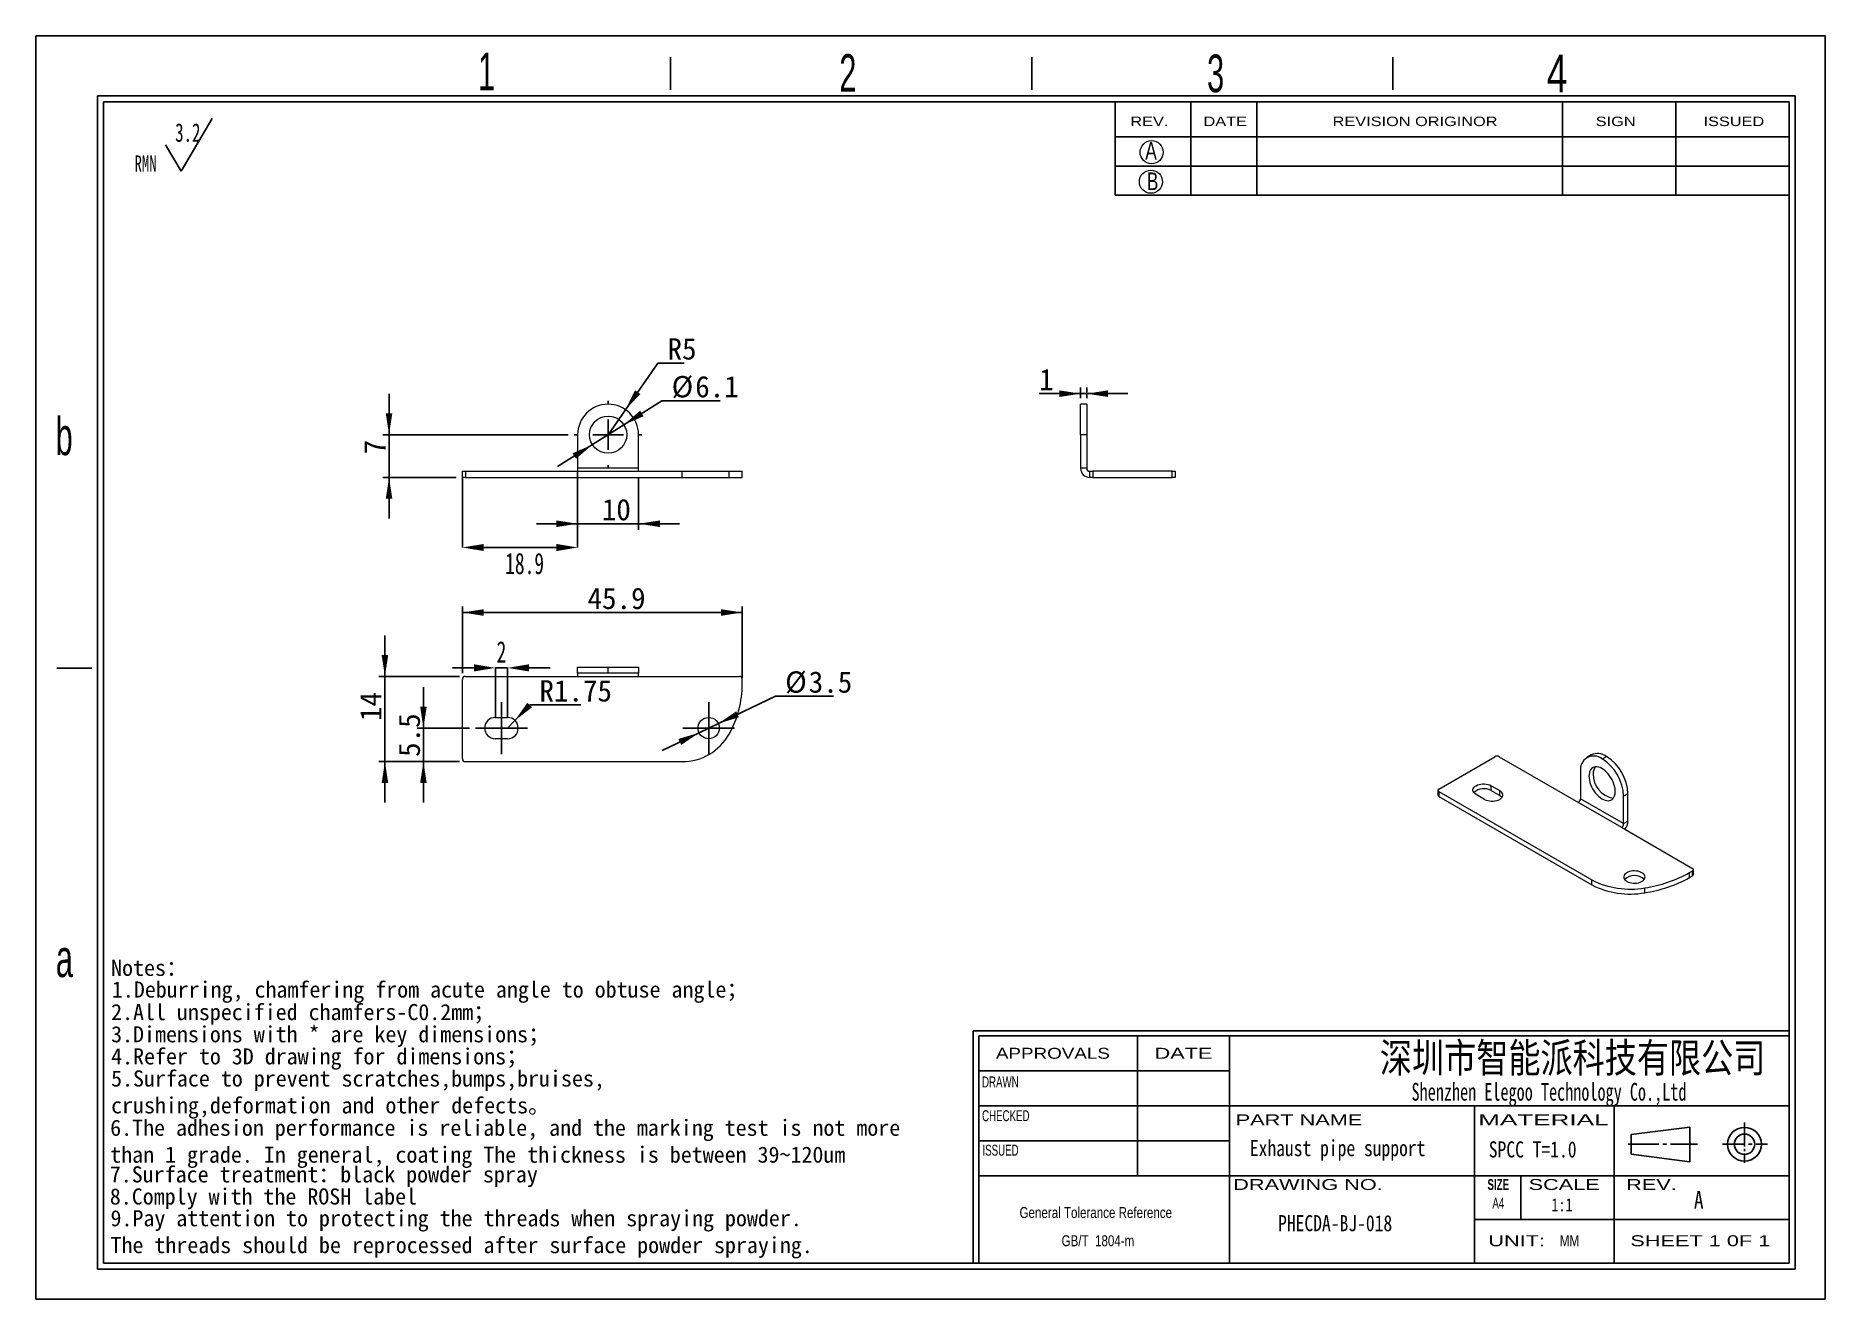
# Model space of a CAD drawing. Header units: millimetres. Extents: x 2 to 295, y 1 to 209.
import ezdxf

# ---------------------------------------------------------------- set-up
doc = ezdxf.new("R2010")
doc.units = ezdxf.units.MM
doc.header["$PDSIZE"] = -1
doc.layers.add('SLD-0', color=179, linetype='Continuous')
doc.styles.add('C', font='simfang.ttf')
doc.styles.add('SLDTEXTSTYLE0', font='', dxfattribs={"width": 0.67, "bigfont": 'bigfont'})
doc.styles.add('SLDTEXTSTYLE1', font='', dxfattribs={"width": 0.67})
doc.styles.add('SLDTEXTSTYLE10', font='arialbd.ttf', dxfattribs={"width": 0.63516})
doc.styles.add('SLDTEXTSTYLE11', font='arial.ttf', dxfattribs={"width": 1.422})
doc.styles.add('SLDTEXTSTYLE12', font='arial.ttf', dxfattribs={"width": 0.7584})
doc.styles.add('SLDTEXTSTYLE13', font='arial.ttf', dxfattribs={"width": 1.2324})
doc.styles.add('SLDTEXTSTYLE14', font='arial.ttf', dxfattribs={"width": 1.7064})
doc.styles.add('SLDTEXTSTYLE15', font='simkai.ttf', dxfattribs={"width": 0.67})
doc.styles.add('SLDTEXTSTYLE16', font='')
doc.styles.add('SLDTEXTSTYLE2', font='', dxfattribs={"width": 0.8, "bigfont": 'bigfont'})
doc.styles.add('SLDTEXTSTYLE3', font='simfang.ttf', dxfattribs={"width": 0.8})
doc.styles.add('SLDTEXTSTYLE4', font='', dxfattribs={"width": 0.8})
doc.styles.add('SLDTEXTSTYLE5', font='', dxfattribs={"width": 0.8, "bigfont": 'bigfont'})
doc.styles.add('SLDTEXTSTYLE7', font='arial.ttf', dxfattribs={"width": 0.63516})
doc.styles.add('SLDTEXTSTYLE8', font='Gothic.ttf', dxfattribs={"width": 0.7304})
doc.styles.add('SLDTEXTSTYLE9', font='Gothic.ttf', dxfattribs={"width": 0.61171})
doc.styles.get("Standard").update_dxf_attribs({"font": ''})
doc.styles.get('SLDTEXTSTYLE0').set_extended_font_data('宋体')
doc.styles.get('SLDTEXTSTYLE1').set_extended_font_data('宋体')
doc.styles.get('SLDTEXTSTYLE16').set_extended_font_data('宋体')
doc.styles.get('SLDTEXTSTYLE2').set_extended_font_data('宋体')
doc.styles.get('SLDTEXTSTYLE4').set_extended_font_data('宋体', bold=True)
doc.styles.get('SLDTEXTSTYLE5').set_extended_font_data('宋体', bold=True)
doc.styles.get('Standard').set_extended_font_data('宋体')
doc.dimstyles.new('SLDDIMSTYLE0', dxfattribs={"dimtxt": 3.5, "dimasz": 3.5, "dimexe": 0, "dimexo": 0.0625, "dimgap": 0.875, "dimtad": 2, "dimrnd": 1e-09, "dimzin": 12, "dimdsep": 46, "dimtxsty": 'SLDTEXTSTYLE1', "dimsah": 1, "dimcen": 0.09, "dimadec": 0, "dimazin": 3, "dimtfac": 1, "dimtmove": 0, "dimatfit": 0, "dimfxl": 1, "dimfrac": 2, "dimtolj": 1, "dimtzin": 12, "dimarcsym": 0})
doc.dimstyles.new('SLDDIMSTYLE1', dxfattribs={"dimtxt": 3.5, "dimasz": 3.5, "dimexe": 0, "dimexo": 0.0625, "dimgap": 0.875, "dimtad": 0, "dimtih": 1, "dimtoh": 1, "dimrnd": 1e-09, "dimzin": 12, "dimdsep": 46, "dimtxsty": 'SLDTEXTSTYLE1', "dimsah": 1, "dimcen": 0, "dimadec": 0, "dimazin": 3, "dimtfac": 1, "dimtofl": 0, "dimtmove": 0, "dimatfit": 3, "dimfxl": 1, "dimfrac": 2, "dimtolj": 1, "dimtzin": 12, "dimarcsym": 0})
doc.dimstyles.new('SLDDIMSTYLE2', dxfattribs={"dimtxt": 3.5, "dimasz": 3.5, "dimexe": 0, "dimexo": 0.0625, "dimgap": 0.875, "dimtad": 0, "dimtih": 1, "dimtoh": 1, "dimrnd": 1e-09, "dimzin": 12, "dimdsep": 46, "dimtxsty": 'SLDTEXTSTYLE1', "dimsah": 1, "dimcen": 0, "dimadec": 0, "dimazin": 3, "dimtfac": 1, "dimtmove": 0, "dimatfit": 3, "dimfxl": 1, "dimfrac": 2, "dimtolj": 1, "dimtzin": 12, "dimarcsym": 0})
doc.dimstyles.new('SLDDIMSTYLE3', dxfattribs={"dimtxt": 3.5, "dimasz": 3.5, "dimexe": 0, "dimexo": 0.0625, "dimgap": 0.875, "dimtad": 2, "dimrnd": 1e-09, "dimzin": 12, "dimdsep": 46, "dimtxsty": 'SLDTEXTSTYLE1', "dimsah": 1, "dimcen": 0.09, "dimadec": 0, "dimazin": 3, "dimtfac": 1, "dimtofl": 0, "dimtmove": 0, "dimatfit": 3, "dimfxl": 1, "dimfrac": 2, "dimtolj": 1, "dimtzin": 12, "dimarcsym": 0})

# ---------------------------------------------------------------- blocks, each defined once
blk = doc.blocks.new('SW_NOTE_0')
at = {"layer": 'SLD-0', "color": 0}
for q in [(12.74, 9.16), (5.08, 4.83)]:
    blk.add_line((7.63, 0.49), q, dxfattribs=at)
at = {"layer": 'SLD-0', "color": 0, "attachment_point": 1}
for s, insert, char_height, style in [('3.2', (6.66, 8.35), 3.032, 'SLDTEXTSTYLE1'), ('RMN', (0, 3.08), 2.646, 'SLDTEXTSTYLE0')]:
    blk.add_mtext(s, dxfattribs=dict(at, insert=insert, char_height=char_height, style=style))
blk = doc.blocks.new('SW_NOTE_1')
at = {"color": 0, "char_height": 2.6458, "attachment_point": 1}
for s, insert, width in [('6.The adhesion performance is reliable, and the marking test is not more \\Pthan 1 grade. In general, coating The thickness is between 39~120um', (0.64, -13.6), 140.8152), ('9.Pay attention to protecting the threads when spraying powder. \\PThe threads should be reprocessed after surface powder spraying.', (0.69, -28.45), 248.9604)]:
    blk.add_mtext(s, dxfattribs=dict(at, insert=insert, width=width))
at = {"layer": 'SLD-0', "color": 0, "attachment_point": 1, "style": 'C'}
for s, insert, char_height in [('Notes：', (0.79, 12.65), 2.646), ('1.Deburring, chamfering from acute angle to obtuse angle；', (0.92, 9.09), 2.6458), ('2.All unspecified chamfers-C0.2mm；', (0.79, 5.39), 2.6458), ('3.{\\fSimSun|b0|i0|c134|p2;Dimensions with * are key dimensions}；', (0.79, 1.75), 2.6458), ('4.Refer to 3D drawing for dimensions；', (0.79, -1.88), 2.6458), ('5.Surface to prevent scratches,bumps,bruises,\\Pcrushing,deformation and other defects。', (0.79, -5.51), 2.6458), ('7.Surface treatment：black powder spray', (0.58, -21.25), 2.6458), ('8.Comply with the ROSH label', (0.58, -24.88), 2.6458)]:
    blk.add_mtext(s, dxfattribs=dict(at, insert=insert, char_height=char_height))
blk = doc.blocks.new('SW_NOTE_2')
at = {"layer": 'SLD-0', "color": 0, "char_height": 1.7927, "attachment_point": 2, "style": 'SLDTEXTSTYLE12'}
for s, insert in [('General Tolerance Reference ', (13.02, 2.31)), (' GB/T  1804-m', (13.11, -2.32))]:
    blk.add_mtext(s, dxfattribs=dict(at, insert=insert))
blk = doc.blocks.new('_D')
at = {"layer": 'Defpoints', "color": 0}
for p in [(71.57, 136.19), (90.47, 137.19), (90.47, 124.68)]:
    blk.add_point(p, dxfattribs=at)
at = {"layer": 'SLD-0', "color": 0, "lineweight": -2}
for p, q in [((71.57, 136.13), (71.57, 124.68)), ((90.47, 137.13), (90.47, 124.68)), ((75.07, 124.68), (86.97, 124.68))]:
    blk.add_line(p, q, dxfattribs=at)
at = {"layer": 'SLD-0', "color": 0}
for points in [[(75.07, 125.26), (75.07, 124.1), (71.57, 124.68)], [(86.97, 125.26), (86.97, 124.1), (90.47, 124.68)]]:
    blk.add_solid(points, dxfattribs=at)
at = {"layer": 'SLD-0', "color": 0, "insert": (81.77, 123.81), "char_height": 3.5, "attachment_point": 2, "style": 'SLDTEXTSTYLE1'}
blk.add_mtext('\\A1;18.9', dxfattribs=at)
blk = doc.blocks.new('_D_1')
at = {"layer": 'SLD-0', "color": 5}
for p, q in [((90.47, 136.19), (90.47, 127.58)), ((100.47, 136.19), (100.47, 127.58)), ((90.47, 128.58), (83.74, 128.58)), ((90.47, 128.58), (100.47, 128.58)), ((100.47, 128.58), (107.2, 128.58))]:
    blk.add_line(p, q, dxfattribs=at)
for points in [[(90.47, 128.58), (86.97, 129.12), (86.97, 128.04)], [(100.47, 128.58), (103.97, 128.04), (103.97, 129.12)]]:
    blk.add_solid(points, dxfattribs=at)
at = {"layer": 'SLD-0', "color": 5, "insert": (94.43, 132.65), "char_height": 3.5, "attachment_point": 1, "style": 'SLDTEXTSTYLE16'}
blk.add_mtext('10', dxfattribs=at)
blk = doc.blocks.new('_D_2')
at = {"layer": 'SLD-0', "color": 5}
for p, q in [((98.32, 147.3), (103.63, 154.96)), ((103.63, 154.96), (107.94, 154.96)), ((95.47, 143.19), (98.32, 147.3))]:
    blk.add_line(p, q, dxfattribs=at)
blk.add_solid([(98.32, 147.3), (100.75, 149.87), (99.87, 150.48)], dxfattribs=at)
at = {"layer": 'SLD-0', "color": 5, "insert": (105.21, 159.03), "char_height": 3.5, "attachment_point": 1, "style": 'SLDTEXTSTYLE16'}
blk.add_mtext('R5', dxfattribs=at)
blk = doc.blocks.new('_D_3')
at = {"layer": 'SLD-0', "color": 5}
for p, q in [((98.05, 144.82), (104.3, 148.75)), ((104.3, 148.75), (113.84, 148.75)), ((92.89, 141.56), (98.05, 144.82)), ((92.89, 141.56), (87.19, 137.98))]:
    blk.add_line(p, q, dxfattribs=at)
for points in [[(98.05, 144.82), (101.3, 146.23), (100.72, 147.14)], [(92.89, 141.56), (89.64, 140.15), (90.21, 139.24)]]:
    blk.add_solid(points, dxfattribs=at)
at = {"layer": 'SLD-0', "color": 5, "char_height": 3.5, "attachment_point": 1, "style": 'SLDTEXTSTYLE16'}
for s, insert in [('%%c', (105.89, 152.83)), ('6.1', (109.76, 152.83))]:
    blk.add_mtext(s, dxfattribs=dict(at, insert=insert))
blk = doc.blocks.new('_D_4')
at = {"layer": 'SLD-0', "color": 5}
for p, q in [((59.53, 143.19), (59.53, 149.92)), ((88.92, 143.19), (58.53, 143.19)), ((59.53, 143.19), (59.53, 136.19)), ((70.57, 136.19), (58.53, 136.19)), ((59.53, 136.19), (59.53, 129.46))]:
    blk.add_line(p, q, dxfattribs=at)
for points in [[(59.53, 143.19), (60.07, 146.69), (59, 146.69)], [(59.53, 136.19), (59, 132.69), (60.07, 132.69)]]:
    blk.add_solid(points, dxfattribs=at)
at = {"layer": 'SLD-0', "color": 5, "insert": (55.46, 139.97), "char_height": 3.5, "attachment_point": 1, "rotation": 90, "style": 'SLDTEXTSTYLE16'}
blk.add_mtext('7', dxfattribs=at)
blk = doc.blocks.new('SW_CENTERMARKSYMBOL_0')
at = {"layer": 'SLD-0', "color": 0}
for p, q in [((0, 5), (0, 5.55)), ((-5, 0), (-5.55, 0)), ((0, 0), (-2.5, 0)), ((0, 0), (0, 2.5)), ((0, 0), (0, -2.5)), ((0, 0), (2.5, 0)), ((5, 0), (5.55, 0)), ((0, -5), (0, -5.55))]:
    blk.add_line(p, q, dxfattribs=at)
blk = doc.blocks.new('SW_CENTERMARKSYMBOL_1')
at = {"layer": 'SLD-0', "color": 0}
for p, q in [((0, 5), (0, 5.55)), ((-5, 0), (-5.55, 0)), ((0, 0), (-2.5, 0)), ((0, 0), (0, 2.5)), ((0, 0), (0, -2.5)), ((0, 0), (2.5, 0)), ((5, 0), (5.55, 0)), ((0, -5), (0, -5.55))]:
    blk.add_line(p, q, dxfattribs=at)
blk = doc.blocks.new('_D_5')
at = {"layer": 'SLD-0', "color": 5}
for p, q in [((71.57, 104.03), (71.57, 115.01)), ((117.47, 103.3), (117.47, 115.01)), ((71.57, 114.01), (117.47, 114.01))]:
    blk.add_line(p, q, dxfattribs=at)
for points in [[(71.57, 114.01), (75.07, 113.47), (75.07, 114.55)], [(117.47, 114.01), (113.97, 114.55), (113.97, 113.47)]]:
    blk.add_solid(points, dxfattribs=at)
at = {"layer": 'SLD-0', "color": 5, "insert": (92.09, 118.08), "char_height": 3.5, "attachment_point": 1, "style": 'SLDTEXTSTYLE16'}
blk.add_mtext('45.9', dxfattribs=at)
blk = doc.blocks.new('_D_6')
at = {"layer": 'SLD-0', "color": 5}
for p, q in [((113.55, 95.79), (122.92, 100.28)), ((122.92, 100.28), (132.46, 100.28)), ((110.39, 94.27), (104.32, 91.36)), ((110.39, 94.27), (113.55, 95.79))]:
    blk.add_line(p, q, dxfattribs=at)
for points in [[(113.55, 95.79), (116.94, 96.81), (116.47, 97.78)], [(110.39, 94.27), (107, 93.25), (107.47, 92.27)]]:
    blk.add_solid(points, dxfattribs=at)
at = {"layer": 'SLD-0', "color": 5, "char_height": 3.5, "attachment_point": 1, "style": 'SLDTEXTSTYLE16'}
for s, insert in [('%%c', (124.51, 104.35)), ('3.5', (128.38, 104.35))]:
    blk.add_mtext(s, dxfattribs=dict(at, insert=insert))
blk = doc.blocks.new('_D_7')
at = {"layer": 'SLD-0', "color": 5}
for p, q in [((80.18, 96.29), (82.61, 98.83)), ((82.61, 98.83), (91, 98.83)), ((78.97, 95.03), (80.18, 96.29))]:
    blk.add_line(p, q, dxfattribs=at)
blk.add_solid([(80.18, 96.29), (82.99, 98.45), (82.21, 99.19)], dxfattribs=at)
at = {"layer": 'SLD-0', "color": 5, "insert": (84.2, 102.9), "char_height": 3.5, "attachment_point": 1, "style": 'SLDTEXTSTYLE16'}
blk.add_mtext('R1.75', dxfattribs=at)
blk = doc.blocks.new('_D_8')
at = {"layer": 'Defpoints', "color": 0}
for p in [(78.97, 104.92), (76.97, 96.78), (78.97, 96.78)]:
    blk.add_point(p, dxfattribs=at)
at = {"layer": 'SLD-0', "color": 0, "lineweight": -2}
for p, q in [((73.47, 104.92), (69.97, 104.92)), ((76.97, 96.84), (76.97, 104.92)), ((76.97, 104.92), (78.97, 104.92)), ((78.97, 96.84), (78.97, 104.92)), ((82.47, 104.92), (85.97, 104.92))]:
    blk.add_line(p, q, dxfattribs=at)
at = {"layer": 'SLD-0', "color": 0}
for points in [[(73.47, 105.51), (73.47, 104.34), (76.97, 104.92)], [(82.47, 105.51), (82.47, 104.34), (78.97, 104.92)]]:
    blk.add_solid(points, dxfattribs=at)
at = {"layer": 'SLD-0', "color": 0, "insert": (77.97, 109.3), "char_height": 3.5, "attachment_point": 2, "style": 'SLDTEXTSTYLE1'}
blk.add_mtext('\\A1;2', dxfattribs=at)
blk = doc.blocks.new('_D_9')
at = {"layer": 'SLD-0', "color": 5}
for p, q in [((58.86, 103.53), (58.86, 110.26)), ((71.07, 103.53), (57.86, 103.53)), ((58.86, 103.53), (58.86, 89.53)), ((71.07, 89.53), (57.86, 89.53)), ((58.86, 89.53), (58.86, 82.8))]:
    blk.add_line(p, q, dxfattribs=at)
for points in [[(58.86, 103.53), (59.4, 107.03), (58.32, 107.03)], [(58.86, 89.53), (58.32, 86.03), (59.4, 86.03)]]:
    blk.add_solid(points, dxfattribs=at)
at = {"layer": 'SLD-0', "color": 5, "insert": (54.78, 96.21), "char_height": 3.5, "attachment_point": 1, "rotation": 90, "style": 'SLDTEXTSTYLE16'}
blk.add_mtext('14', dxfattribs=at)
blk = doc.blocks.new('_D_10')
at = {"layer": 'SLD-0', "color": 5}
for p, q in [((65.17, 95.03), (65.17, 101.76)), ((72.72, 95.03), (64.17, 95.03)), ((65.17, 95.03), (65.17, 89.53)), ((71.07, 89.53), (64.17, 89.53)), ((65.17, 89.53), (65.17, 82.8))]:
    blk.add_line(p, q, dxfattribs=at)
for points in [[(65.17, 95.03), (65.71, 98.53), (64.64, 98.53)], [(65.17, 89.53), (64.64, 86.03), (65.71, 86.03)]]:
    blk.add_solid(points, dxfattribs=at)
at = {"layer": 'SLD-0', "color": 5, "insert": (61.1, 90.31), "char_height": 3.5, "attachment_point": 1, "rotation": 90, "style": 'SLDTEXTSTYLE16'}
blk.add_mtext('5.5', dxfattribs=at)
blk = doc.blocks.new('SW_CENTERMARKSYMBOL_2')
at = {"layer": 'SLD-0', "color": 0}
for p, q in [((0, 2.5), (0, 4.25)), ((-2.5, 0), (-4.25, 0)), ((0, 0), (-2.5, 0)), ((0, 0), (0, 2.5)), ((0, 0), (0, -2.5)), ((0, 0), (2.5, 0)), ((2.5, 0), (4.25, 0)), ((0, -2.5), (0, -4.25))]:
    blk.add_line(p, q, dxfattribs=at)
blk = doc.blocks.new('SW_CENTERMARKSYMBOL_3')
at = {"layer": 'SLD-0', "color": 0}
for p, q in [((0, 2.5), (0, 4.25)), ((-2.5, 0), (-4.25, 0)), ((0, 0), (-2.5, 0)), ((0, 0), (0, 2.5)), ((0, 0), (0, -2.5)), ((0, 0), (2.5, 0)), ((2.5, 0), (4.25, 0)), ((0, -2.5), (0, -4.25))]:
    blk.add_line(p, q, dxfattribs=at)
blk = doc.blocks.new('_D_11')
at = {"layer": 'SLD-0', "color": 5}
for p, q in [((172.97, 149.93), (166.16, 149.93)), ((172.97, 149.19), (172.97, 150.93)), ((173.97, 149.93), (172.97, 149.93)), ((173.97, 149.19), (173.97, 150.93)), ((173.97, 149.93), (180.7, 149.93))]:
    blk.add_line(p, q, dxfattribs=at)
for points in [[(172.97, 149.93), (169.47, 150.47), (169.47, 149.39)], [(173.97, 149.93), (177.47, 149.39), (177.47, 150.47)]]:
    blk.add_solid(points, dxfattribs=at)
at = {"layer": 'SLD-0', "color": 5, "insert": (166.16, 154), "char_height": 3.5, "attachment_point": 1, "style": 'SLDTEXTSTYLE16'}
blk.add_mtext('1', dxfattribs=at)

msp = doc.modelspace()

# ---------------------------------------------------------------- linework, layer by layer
at = {"color": 7, "linetype": 'Continuous', "lineweight": 15}
for p, q in [((173.974, 148.19), (172.974, 148.19)), ((172.974, 143.19), (172.974, 148.19)), ((173.974, 148.19), (173.974, 143.19)), ((90.469, 143.19), (90.469, 137.69)), ((100.469, 137.69), (100.469, 143.19)), ((173.974, 143.19), (172.974, 143.19)), ((172.974, 143.19), (172.974, 137.69)), ((173.974, 143.19), (173.974, 137.69)), ((71.569, 136.19), (71.569, 137.19)), ((71.569, 137.19), (72.069, 137.19)), ((72.069, 136.19), (71.569, 136.19)), ((72.069, 137.19), (72.069, 136.19)), ((72.069, 137.19), (107.596, 137.19)), ((72.069, 136.19), (107.596, 136.19)), ((100.469, 137.69), (90.469, 137.69)), ((90.469, 137.69), (90.469, 137.19)), ((100.469, 137.19), (100.469, 137.69)), ((107.596, 136.19), (107.596, 137.19)), ((107.596, 137.19), (115.327, 137.19)), ((107.596, 136.19), (115.327, 136.19)), ((115.327, 136.19), (115.327, 137.19)), ((115.327, 137.19), (117.469, 137.19)), ((115.327, 136.19), (117.469, 136.19)), ((117.469, 136.19), (117.469, 137.19)), ((173.974, 137.69), (172.974, 137.69)), ((174.474, 136.19), (174.474, 137.19)), ((174.474, 137.19), (174.974, 137.19)), ((174.974, 136.19), (174.474, 136.19)), ((174.974, 137.19), (174.974, 136.19)), ((187.974, 137.19), (174.974, 137.19)), ((174.974, 136.19), (187.974, 136.19)), ((187.974, 136.19), (187.974, 137.19)), ((187.974, 137.19), (188.474, 137.19)), ((188.474, 136.19), (187.974, 136.19)), ((188.474, 137.19), (188.474, 136.19)), ((71.569, 90.029), (71.569, 103.029)), ((72.069, 103.529), (90.469, 103.529)), ((90.469, 104.029), (90.469, 105.029)), ((90.469, 105.029), (95.469, 105.029)), ((95.469, 104.029), (90.469, 104.029)), ((90.469, 104.029), (90.469, 103.529)), ((90.469, 103.529), (100.469, 103.529)), ((95.469, 104.029), (95.469, 105.029)), ((95.469, 105.029), (100.469, 105.029)), ((100.469, 104.029), (95.469, 104.029)), ((100.469, 105.029), (100.469, 104.029)), ((100.469, 103.529), (100.469, 104.029)), ((100.469, 103.529), (116.969, 103.529)), ((117.469, 102.299), (117.469, 103.029)), ((76.969, 96.779), (78.969, 96.779)), ((78.969, 93.279), (76.969, 93.279)), ((72.069, 89.529), (107.596, 89.529)), ((231.711, 85.037), (240.904, 90.343)), ((241.611, 90.343), (254.622, 82.833)), ((256.718, 90.633), (256.011, 90.225)), ((258.511, 89.978), (259.218, 90.386)), ((240.303, 85.588), (241.717, 84.771)), ((240.303, 84.771), (240.303, 85.588)), ((254.975, 87.936), (254.975, 83.445)), ((231.565, 84.833), (231.565, 84.016)), ((231.711, 84.629), (256.833, 70.126)), ((231.711, 84.629), (231.711, 83.812)), ((231.711, 83.812), (256.833, 69.31)), ((239.242, 83.343), (237.828, 84.159)), ((240.303, 84.771), (241.717, 83.955)), ((241.717, 83.955), (241.717, 84.771)), ((254.622, 82.833), (261.693, 78.75)), ((262.046, 79.363), (254.975, 83.445)), ((262.753, 84.262), (262.046, 83.854)), ((262.046, 79.363), (262.046, 83.854)), ((262.753, 79.771), (262.753, 84.262)), ((262.046, 79.363), (262.753, 79.771)), ((261.693, 78.75), (273.36, 72.015)), ((272.844, 71.309), (273.36, 71.607)), ((272.844, 70.492), (272.844, 71.309)), ((272.844, 70.492), (273.36, 70.79)), ((273.36, 70.79), (273.36, 71.607)), ((273.507, 70.994), (273.507, 71.811)), ((256.833, 69.31), (256.833, 70.126)), ((265.508, 68.007), (265.508, 68.823))]:
    msp.add_line(p, q, dxfattribs=at)
at = {"color": 7, "linetype": 'Continuous', "lineweight": 15, "flags": 128}
for points in [[(256.354, 87.14), (256.372, 86.811), (256.425, 86.467), (256.512, 86.114), (256.632, 85.758), (256.782, 85.403), (256.962, 85.057), (257.166, 84.724), (257.393, 84.411), (257.638, 84.122), (257.897, 83.862), (258.167, 83.635), (258.442, 83.446), (258.718, 83.296), (258.991, 83.19), (259.256, 83.128), (259.508, 83.111), (259.745, 83.14), (259.961, 83.214), (260.153, 83.332), (260.318, 83.493), (260.454, 83.693), (260.558, 83.928), (260.628, 84.197), (260.663, 84.493), (260.663, 84.812), (260.628, 85.149), (260.558, 85.498), (260.454, 85.854), (260.318, 86.21), (260.153, 86.561), (259.961, 86.901), (259.745, 87.225), (259.508, 87.527), (259.256, 87.802), (258.991, 88.046), (258.718, 88.254), (258.442, 88.424), (258.167, 88.552), (257.897, 88.637), (257.638, 88.676), (257.393, 88.67), (257.166, 88.618), (256.962, 88.522), (256.782, 88.382), (256.632, 88.202), (256.512, 87.983), (256.425, 87.731), (256.372, 87.448), (256.354, 87.14)], [(237.828, 84.159), (237.632, 84.294), (237.479, 84.447), (237.375, 84.612), (237.322, 84.785), (237.322, 84.962), (237.375, 85.135), (237.479, 85.3), (237.632, 85.453), (237.828, 85.588), (238.062, 85.701), (238.326, 85.789), (238.612, 85.849), (238.913, 85.88), (239.218, 85.88), (239.518, 85.849), (239.805, 85.789), (240.069, 85.701), (240.303, 85.588)], [(239.242, 83.343), (239.476, 83.23), (239.74, 83.142), (240.027, 83.081), (240.327, 83.051), (240.632, 83.051), (240.933, 83.081), (241.219, 83.142), (241.483, 83.23), (241.717, 83.343), (241.913, 83.478), (242.066, 83.63), (242.17, 83.796), (242.223, 83.969), (242.223, 84.145), (242.17, 84.319), (242.066, 84.484), (241.913, 84.637), (241.717, 84.771)], [(262.577, 69.872), (262.804, 69.762), (263.06, 69.675), (263.337, 69.614), (263.629, 69.582), (263.925, 69.578), (264.219, 69.604), (264.501, 69.657), (264.763, 69.738), (264.998, 69.842), (265.199, 69.969), (265.36, 70.113), (265.476, 70.27), (265.545, 70.437), (265.564, 70.608), (265.532, 70.778), (265.451, 70.943), (265.323, 71.098), (265.152, 71.238), (264.942, 71.359), (264.7, 71.458), (264.432, 71.532), (264.146, 71.578), (263.851, 71.596), (263.555, 71.586), (263.266, 71.546), (262.993, 71.479), (262.744, 71.386), (262.525, 71.27), (262.344, 71.134), (262.205, 70.983), (262.112, 70.82), (262.068, 70.651), (262.074, 70.479), (262.13, 70.311), (262.235, 70.151), (262.385, 70.003), (262.577, 69.872)]]:
    msp.add_lwpolyline(points, dxfattribs=at)
at = {"color": 7, "linetype": 'Continuous', "lineweight": 15}
for centre, radius in [((95.469, 143.19), 3.05), ((111.969, 95.029), 1.75)]:
    msp.add_circle(centre, radius, dxfattribs=at)
for centre, radius, start, end in [((95.469, 143.19), 5, 90, 180), ((95.469, 143.19), 5, 0, 90), ((174.474, 137.69), 1.5, 180, 270), ((174.474, 137.69), 0.5, 180, 270), ((72.069, 103.029), 0.5, 90, 180), ((116.969, 103.029), 0.5, 0, 90), ((100.581, 102.299), 16.888, 330.82727, 0), ((76.969, 95.029), 1.75, 90, 270), ((78.969, 95.029), 1.75, 270, 90), ((107.596, 98.383), 8.854, 270, 330.82727), ((72.069, 90.029), 0.5, 180, 270), ((241.257, 89.661), 0.769, 62.60967, 117.39033), ((257.137, 88.274), 2.188, 51.13075, 188.88), ((257.756, 88.373), 2.487, 54.01716, 114.67238), ((258.828, 87.65), 1.769, 144.84735, 183.29209), ((254.391, 83.516), 7.663, 2.52416, 57.47584), ((255.098, 83.925), 7.663, 2.52432, 57.47568), ((261.007, 87.422), 3.948, 178.17277, 260.3804), ((231.815, 84.041), 0.251, 185.6948, 245.62534), ((231.789, 84.833), 0.218, 110.78342, 249.21658), ((239.093, 82.68), 2.417, 59.95343, 132.3573), ((241.16, 82.925), 1.171, 38.18426, 61.58525), ((254.208, 83.48), 0.768, 302.60548, 357.39452), ((261.279, 79.398), 0.768, 302.60548, 357.39452), ((260.454, 79.878), 2.302, 321.08035, 357.33832), ((263.814, 68.501), 2.319, 46.34184, 133.65816), ((262.304, 90.345), 21.759, 278.46803, 298.97268), ((262.304, 89.528), 21.759, 278.46803, 298.97268), ((273.283, 71.811), 0.218, 290.78342, 69.21658), ((273.256, 71.019), 0.251, 294.37466, 354.3052), ((263.082, 82.197), 13.592, 242.6292, 280.284), ((263.082, 81.38), 13.592, 242.6292, 280.284)]:
    msp.add_arc(centre, radius, start, end, dxfattribs=at)
at = {"layer": 'SLD-0'}
for p, q in [((1.591, 208.674), (295.107, 208.674)), ((1.591, 1.294), (1.591, 208.674)), ((295.107, 208.674), (295.107, 1.294)), ((12.675, 7.219), (12.675, 197.811)), ((12.675, 197.811), (289.181, 197.811)), ((252.017, 197.811), (252.017, 182.514)), ((270.599, 197.811), (270.599, 182.514)), ((289.181, 197.811), (289.181, 7.219)), ((289.181, 7.219), (12.675, 7.219)), ((295.107, 1.294), (1.591, 1.294))]:
    msp.add_line(p, q, dxfattribs=at)
at = {"layer": 'SLD-0', "color": 6, "linetype": 'Continuous'}
for p, q in [((105.701, 199.786), (105.701, 205.169)), ((164.952, 199.786), (164.952, 205.169)), ((224.204, 199.786), (224.204, 205.169)), ((11.687, 6.231), (11.687, 198.799)), ((11.687, 198.799), (290.169, 198.799)), ((290.169, 198.799), (290.169, 6.231)), ((10.805, 104.853), (5.068, 104.853)), ((290.169, 6.231), (11.687, 6.231))]:
    msp.add_line(p, q, dxfattribs=at)
at = {"layer": 'SLD-0', "color": 179, "linetype": 'Continuous'}
for p, q in [((178.659, 197.811), (178.659, 182.514)), ((191.05, 197.811), (191.05, 182.514)), ((201.886, 197.811), (201.886, 182.514)), ((178.659, 192.074), (289.181, 192.074)), ((178.659, 187.294), (289.181, 187.294)), ((178.659, 182.514), (289.181, 182.514)), ((289.181, 45.329), (155.33, 45.329)), ((155.33, 45.329), (155.33, 7.219)), ((289.181, 44.506), (156.286, 44.506)), ((156.286, 44.506), (156.286, 7.219)), ((182.281, 44.506), (182.281, 21.56)), ((197.398, 44.506), (197.398, 7.219)), ((197.398, 38.77), (156.286, 38.77)), ((289.181, 33.033), (156.286, 33.033)), ((237.553, 33.033), (237.553, 7.219)), ((260.499, 7.219), (260.499, 33.033)), ((263.255, 28.354), (272.888, 29.538)), ((272.888, 23.846), (272.888, 29.538)), ((281.869, 26.35), (281.869, 30.316)), ((197.398, 27.297), (156.286, 27.297)), ((262.786, 26.733), (267.83, 26.733)), ((263.255, 25.106), (263.255, 28.354)), ((268.461, 26.733), (269.091, 26.733)), ((269.722, 26.733), (274.136, 26.733)), ((281.869, 26.733), (278.268, 26.733)), ((282.5, 26.733), (283.13, 26.733)), ((283.761, 26.733), (285.653, 26.733)), ((263.255, 25.106), (272.888, 23.846)), ((281.869, 25.966), (281.869, 25.583)), ((281.869, 25.2), (281.869, 23.667)), ((289.181, 21.56), (156.286, 21.56)), ((245.202, 21.56), (245.202, 14.39)), ((237.553, 14.39), (289.181, 14.39))]:
    msp.add_line(p, q, dxfattribs=at)
at = {"layer": 'SLD-0', "lineweight": 0}
for centre in [(184.622, 189.564), (184.499, 184.715)]:
    msp.add_circle(centre, 1.894, dxfattribs=at)
at = {"layer": 'SLD-0', "color": 179, "linetype": 'Continuous'}
for radius in [2.771, 1.669]:
    msp.add_circle((281.869, 26.733), radius, dxfattribs=at)

# ---------------------------------------------------------------- block references
at = {"layer": 'SLD-0'}
msp.add_blockref('SW_NOTE_0', (17.795, 185.957), dxfattribs=at)
at = {"layer": 'SLD-0', "color": 1}
for name, p in [('SW_CENTERMARKSYMBOL_0', (95.469, 143.19)), ('SW_CENTERMARKSYMBOL_1', (95.469, 143.19)), ('SW_CENTERMARKSYMBOL_3', (77.969, 95.029)), ('SW_CENTERMARKSYMBOL_2', (111.969, 95.029))]:
    msp.add_blockref(name, p, dxfattribs=at)
at = {"layer": 'SLD-0', "color": 5}
msp.add_blockref('SW_NOTE_1', (13.154, 44.363), dxfattribs=at)
at = {"layer": 'SLD-0', "color": 179}
msp.add_blockref('SW_NOTE_2', (162.438, 14.111), dxfattribs=at)

# ---------------------------------------------------------------- texts
at = {"layer": 'SLD-0'}
for s, insert, char_height, attachment_point, style in [('1', (74.111, 205.899), 6.172, 1, 'SLDTEXTSTYLE9'), ('2', (133.388, 205.655), 6.172, 1, 'SLDTEXTSTYLE9'), ('3', (193.707, 205.593), 6.172, 1, 'SLDTEXTSTYLE9'), ('4', (249.441, 205.587), 6.172, 1, 'SLDTEXTSTYLE8'), ('A', (183.578, 191.252), 2.903, 1, 'SLDTEXTSTYLE8'), ('B', (183.832, 186.237), 2.903, 1, 'SLDTEXTSTYLE8'), ('b', (4.835, 146.019), 6.172, 1, 'SLDTEXTSTYLE9'), ('a', (4.88, 60.351), 6.172, 1, 'SLDTEXTSTYLE9'), ('深圳市智能派科技有限公司', (253.676, 43.337), 4.82808, 2, 'SLDTEXTSTYLE5'), ('Exhaust pipe support', (215.13, 27.424), 2.64583, 2, 'SLDTEXTSTYLE5'), ('SPCC T=1.0', (247.12, 27.205), 2.6458, 2, 'SLDTEXTSTYLE4'), ('A', (273.566, 19.055), 2.91, 1, 'SLDTEXTSTYLE2'), ('PHECDA-BJ-018', (214.722, 15.102), 2.64583, 2, 'SLDTEXTSTYLE4')]:
    msp.add_mtext(s, dxfattribs=dict(at, insert=insert, char_height=char_height, attachment_point=attachment_point, style=style))
at = {"layer": 'SLD-0', "color": 179}
for s, insert, char_height, attachment_point, style in [('REV.', (181.129, 195.4), 1.5536, 1, 'SLDTEXTSTYLE13'), ('DATE', (193.126, 195.4), 1.5536, 1, 'SLDTEXTSTYLE13'), ('REVISION ORIGINOR', (214.308, 195.4), 1.55363, 1, 'SLDTEXTSTYLE13'), ('SIGN', (257.466, 195.4), 1.5536, 1, 'SLDTEXTSTYLE13'), ('ISSUED', (275.148, 195.4), 1.5536, 1, 'SLDTEXTSTYLE13'), ('APPROVALS', (168.427, 42.563), 1.7927, 2, 'SLDTEXTSTYLE13'), ('DATE', (189.85, 42.563), 1.7927, 2, 'SLDTEXTSTYLE11'), ('DRAWN', (159.804, 37.853), 1.7927, 2, 'SLDTEXTSTYLE7'), ('Shenzhen Elegoo Technology Co.,Ltd', (249.798, 36.8), 2.91042, 2, 'SLDTEXTSTYLE15'), ('CHECKED', (160.696, 32.315), 1.7927, 2, 'SLDTEXTSTYLE7'), ('PART NAME', (208.794, 31.645), 1.7927, 2, 'SLDTEXTSTYLE11'), ('MATERIAL', (248.88, 31.645), 1.7927, 2, 'SLDTEXTSTYLE14'), ('ISSUED', (159.837, 26.654), 1.7927, 2, 'SLDTEXTSTYLE7'), ('DRAWING NO.', (210.268, 21.022), 1.79265, 2, 'SLDTEXTSTYLE11'), ('SIZE', (241.479, 21.022), 1.7927, 2, 'SLDTEXTSTYLE10'), ('SCALE', (252.289, 21.022), 1.7927, 2, 'SLDTEXTSTYLE11'), ('REV.', (266.61, 21.022), 1.7927, 2, 'SLDTEXTSTYLE11'), ('A4', (241.49, 17.953), 1.7927, 2, 'SLDTEXTSTYLE7'), ('1:1', (251.93, 17.855), 2.1167, 2, 'SLDTEXTSTYLE3'), ('UNIT:', (244.499, 11.791), 1.7927, 2, 'SLDTEXTSTYLE11'), ('MM', (253.161, 11.791), 1.7927, 2, 'SLDTEXTSTYLE12'), ('SHEET 1 0F 1', (274.62, 11.791), 1.79265, 2, 'SLDTEXTSTYLE11')]:
    msp.add_mtext(s, dxfattribs=dict(at, insert=insert, char_height=char_height, attachment_point=attachment_point, style=style))

# ---------------------------------------------------------------- dimensions: what is measured, and where the dimension line sits
at = {"layer": 'SLD-0', "color": 5}
for center, mpoint, picture, middle in [((95.469, 143.19), (98.317, 147.3), '_D_2', (106.575, 156.998)), ((78.969, 95.029), (80.179, 96.293), '_D_7', (87.599, 100.869))]:
    dim = msp.add_radius_dim(center=center, mpoint=mpoint, dimstyle='SLDDIMSTYLE1', dxfattribs=at)
    dim.commit()
    dim.dimension.update_dxf_attribs({"geometry": picture, "text_midpoint": middle, "dimtype": 164})
for p1, p2, picture, middle in [((98.05, 144.816), (92.889, 141.565), '_D_3', (109.866, 151.29)), ((113.547, 95.786), (110.391, 94.273), '_D_6', (128.487, 102.817))]:
    dim = msp.add_diameter_dim_2p(p1=p1, p2=p2, dimstyle='SLDDIMSTYLE2', dxfattribs=at)
    dim.commit()
    dim.dimension.update_dxf_attribs({"geometry": picture, "text_midpoint": middle, "dimtype": 163})
for base, p1, p2, dimstyle, picture, middle in [((172.974, 149.932), (173.974, 148.19), (172.974, 148.19), 'SLDDIMSTYLE0', '_D_11', (166.841, 149.932)), ((90.469, 124.68), (71.569, 136.19), (90.469, 137.19), 'SLDDIMSTYLE0', '_D', (81.773, 124.68)), ((100.469, 128.581), (90.469, 137.19), (100.469, 137.19), 'SLDDIMSTYLE0', '_D_1', (95.788, 128.581)), ((117.469, 114.008), (71.569, 103.029), (117.469, 102.299), 'SLDDIMSTYLE3', '_D_5', (94.81, 114.008)), ((78.969, 104.922), (76.969, 96.779), (78.969, 96.779), 'SLDDIMSTYLE0', '_D_8', (77.969, 104.922))]:
    dim = msp.add_linear_dim(base=base, p1=p1, p2=p2, dimstyle=dimstyle, dxfattribs=at)
    dim.commit()
    dim.dimension.update_dxf_attribs({"geometry": picture, "text_midpoint": middle, "dimtype": 160})
for base, p1, p2, picture, middle in [((59.534, 136.19), (89.919, 143.19), (71.569, 136.19), '_D_4', (59.534, 140.646)), ((58.857, 89.529), (72.069, 103.529), (72.069, 89.529), '_D_9', (58.857, 97.57)), ((65.174, 89.529), (73.719, 95.029), (72.069, 89.529), '_D_10', (65.174, 92.355))]:
    dim = msp.add_linear_dim(base=base, p1=p1, p2=p2, angle=90, dimstyle='SLDDIMSTYLE0', dxfattribs=at)
    dim.commit()
    dim.dimension.update_dxf_attribs({"geometry": picture, "text_midpoint": middle, "dimtype": 160})

doc.saveas('drawing.dxf')
